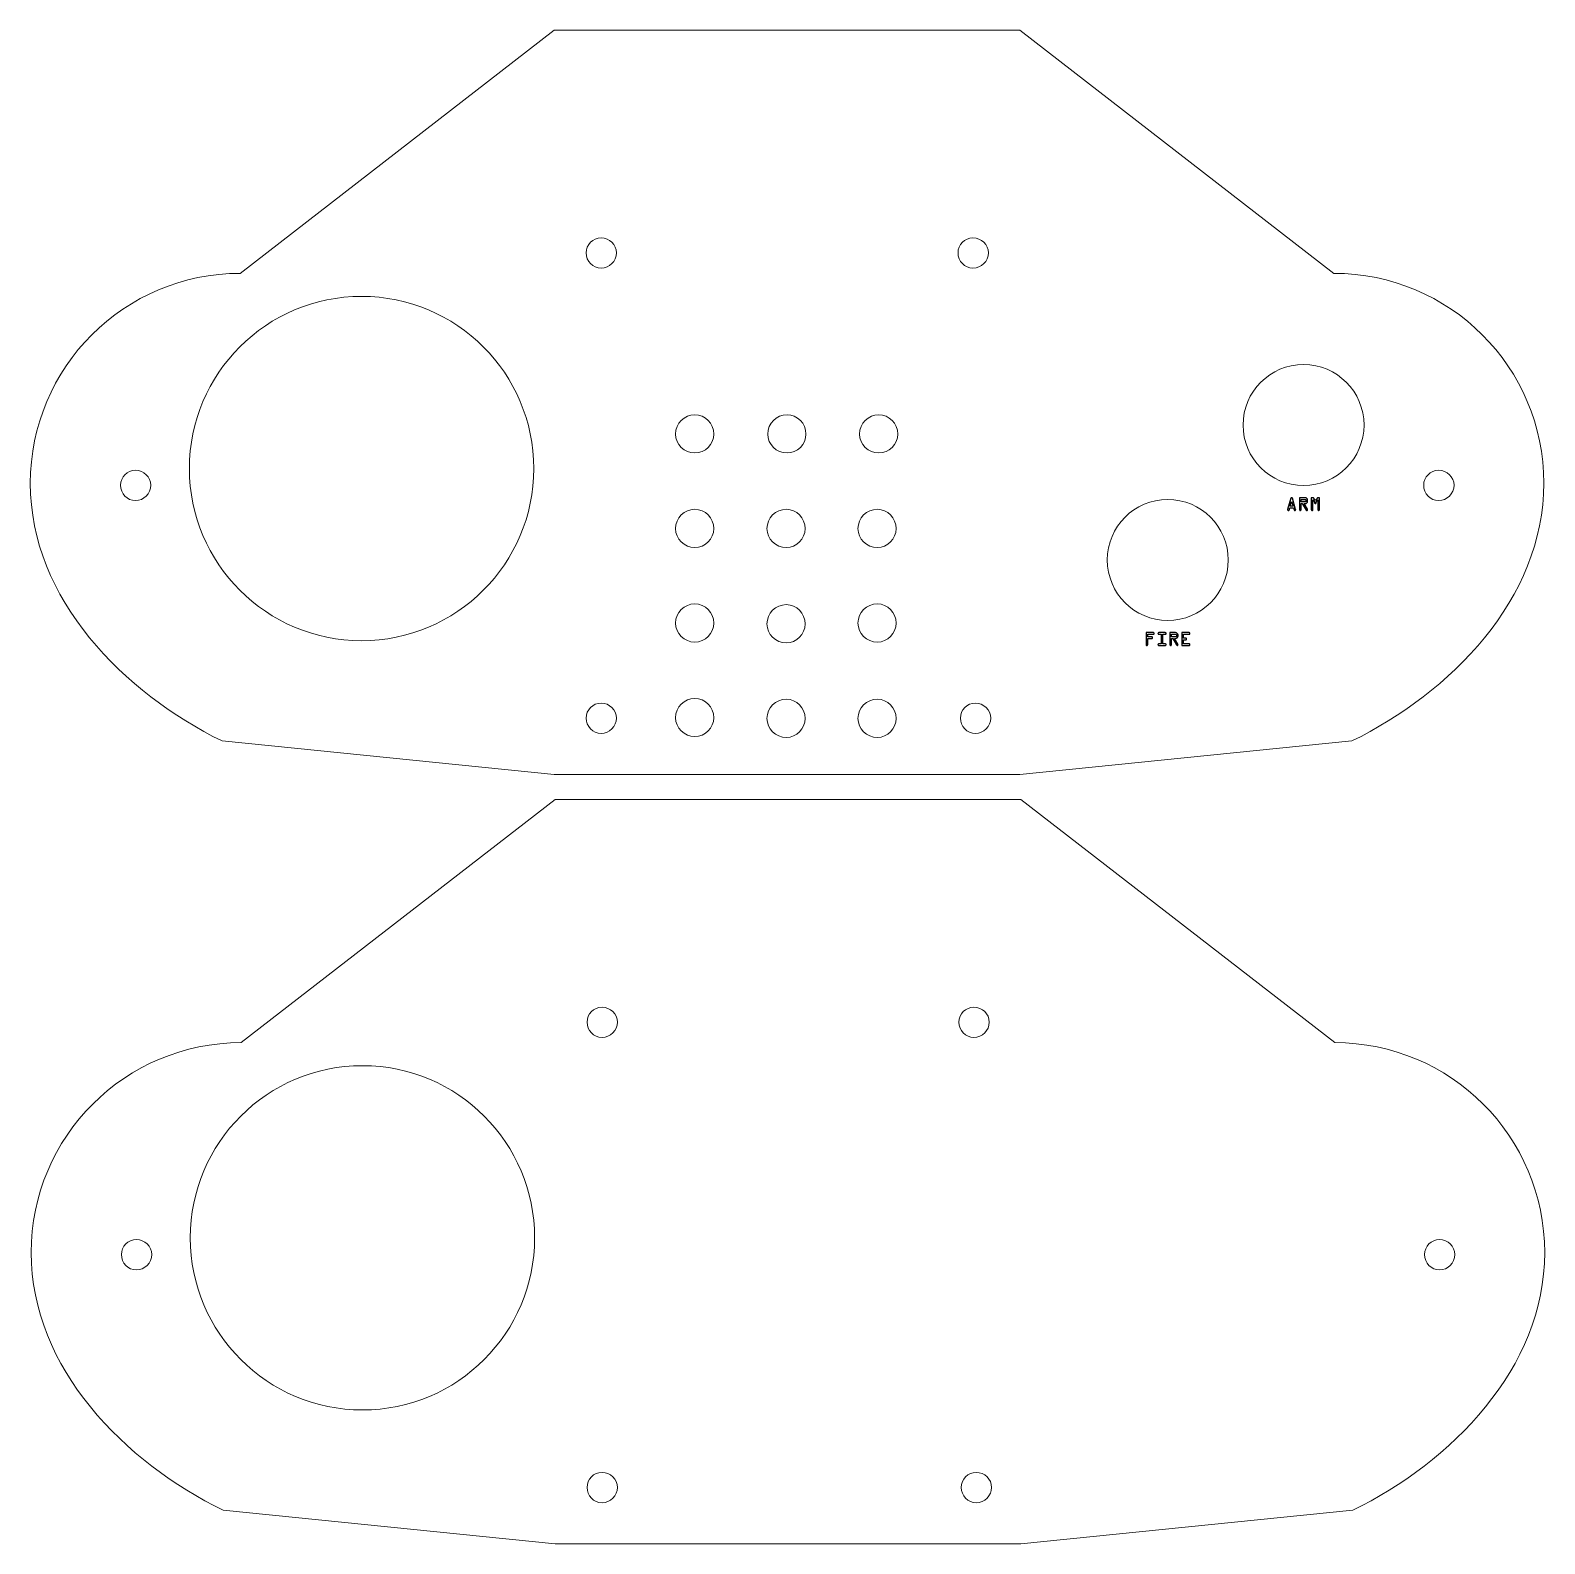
# Model space of a CAD drawing. Header units: centimetres. Extents: x -25.9 to -9.6, y -0.4 to 15.9.
import ezdxf

# ---------------------------------------------------------------- set-up
doc = ezdxf.new("R2010")
doc.units = ezdxf.units.CM
doc.header["$MEASUREMENT"] = 0
doc.layers.add('Layer 2', color=7, linetype='Continuous')

msp = doc.modelspace()

# ---------------------------------------------------------------- linework, layer by layer
at = {"layer": 'Layer 2', "lineweight": 18}
for centre, major_axis in [((-22.29551, 11.18768), (0, 1.85)), ((-12.17361, 11.65547), (0, 0.65)), ((-13.63199, 10.20555), (0, 0.65)), ((-22.28597, 2.92064), (0, 1.85))]:
    msp.add_ellipse(centre, major_axis=major_axis, ratio=1, dxfattribs=at)
for points in [[(-23.59938, 13.2853), (-23.59938, 13.2853), (-20.22541, 15.89727), (-20.22541, 15.89727)], [(-20.22541, 15.89727), (-20.22541, 15.89727), (-15.22161, 15.89727), (-15.22161, 15.89727)], [(-11.84765, 13.2853), (-11.84765, 13.2853), (-15.22161, 15.89727), (-15.22161, 15.89727)], [(-25.85575, 11.02893), (-25.85575, 12.27777), (-24.84398, 13.2853), (-23.59938, 13.2853)], [(-9.59128, 11.02893), (-9.59128, 12.27777), (-10.60304, 13.2853), (-11.84765, 13.2853)], [(-23.79411, 8.26033), (-24.84398, 8.77257), (-25.85575, 9.78433), (-25.85575, 11.02893)], [(-11.65291, 8.26033), (-10.60304, 8.77257), (-9.59128, 9.78433), (-9.59128, 11.02893)], [(-20.22541, 7.9005), (-20.22541, 7.9005), (-23.79411, 8.26033), (-23.79411, 8.26033)], [(-15.22161, 7.9005), (-15.22161, 7.9005), (-11.65291, 8.26033), (-11.65291, 8.26033)], [(-15.22161, 7.9005), (-15.22161, 7.9005), (-20.22541, 7.9005), (-20.22541, 7.9005)], [(-23.58984, 5.01826), (-23.58984, 5.01826), (-20.21587, 7.63023), (-20.21587, 7.63023)], [(-20.21587, 7.63023), (-20.21587, 7.63023), (-15.21207, 7.63023), (-15.21207, 7.63023)], [(-11.83811, 5.01826), (-11.83811, 5.01826), (-15.21207, 7.63023), (-15.21207, 7.63023)], [(-25.84621, 2.76189), (-25.84621, 4.01073), (-24.83444, 5.01826), (-23.58984, 5.01826)], [(-9.58174, 2.76189), (-9.58174, 4.01073), (-10.5935, 5.01826), (-11.83811, 5.01826)], [(-23.78457, -0.00671), (-24.83444, 0.50553), (-25.84621, 1.51729), (-25.84621, 2.76189)], [(-11.64337, -0.00671), (-10.5935, 0.50553), (-9.58174, 1.51729), (-9.58174, 2.76189)], [(-20.21587, -0.36654), (-20.21587, -0.36654), (-23.78457, -0.00671), (-23.78457, -0.00671)], [(-15.21207, -0.36654), (-15.21207, -0.36654), (-11.64337, -0.00671), (-11.64337, -0.00671)], [(-15.21207, -0.36654), (-15.21207, -0.36654), (-20.21587, -0.36654), (-20.21587, -0.36654)]]:
    msp.add_open_spline(points, degree=3, dxfattribs=at)
for points in [[(-19.55655, 13.50543), (-19.55655, 13.41653), (-19.63275, 13.34033), (-19.72165, 13.34033), (-19.72165, 13.34033), (-19.81055, 13.34033), (-19.88251, 13.41653), (-19.88251, 13.50543), (-19.88251, 13.50543), (-19.88251, 13.59433), (-19.81055, 13.6663), (-19.72165, 13.6663), (-19.72165, 13.6663), (-19.63275, 13.6663), (-19.55655, 13.59433), (-19.55655, 13.50543)], [(-15.56028, 13.50543), (-15.56028, 13.41653), (-15.63648, 13.34033), (-15.72538, 13.34033), (-15.72538, 13.34033), (-15.81428, 13.34033), (-15.88625, 13.41653), (-15.88625, 13.50543), (-15.88625, 13.50543), (-15.88625, 13.59433), (-15.81428, 13.6663), (-15.72538, 13.6663), (-15.72538, 13.6663), (-15.63648, 13.6663), (-15.56028, 13.59433), (-15.56028, 13.50543)], [(-18.51091, 11.5581), (-18.51091, 11.44803), (-18.60404, 11.3549), (-18.71411, 11.3549), (-18.71411, 11.3549), (-18.82841, 11.3549), (-18.92154, 11.44803), (-18.92154, 11.5581), (-18.92154, 11.5581), (-18.92154, 11.6724), (-18.82841, 11.76553), (-18.71411, 11.76553), (-18.71411, 11.76553), (-18.60404, 11.76553), (-18.51091, 11.6724), (-18.51091, 11.5581)], [(-17.52031, 11.5581), (-17.52031, 11.44803), (-17.61344, 11.3549), (-17.72351, 11.3549), (-17.72351, 11.3549), (-17.83781, 11.3549), (-17.93094, 11.44803), (-17.93094, 11.5581), (-17.93094, 11.5581), (-17.93094, 11.6724), (-17.83781, 11.76553), (-17.72351, 11.76553), (-17.72351, 11.76553), (-17.61344, 11.76553), (-17.52031, 11.6724), (-17.52031, 11.5581)], [(-16.53395, 11.5581), (-16.53395, 11.44803), (-16.62708, 11.3549), (-16.73715, 11.3549), (-16.73715, 11.3549), (-16.85145, 11.3549), (-16.94458, 11.44803), (-16.94458, 11.5581), (-16.94458, 11.5581), (-16.94458, 11.6724), (-16.85145, 11.76553), (-16.73715, 11.76553), (-16.73715, 11.76553), (-16.62708, 11.76553), (-16.53395, 11.6724), (-16.53395, 11.5581)], [(-24.56034, 11.00777), (-24.56034, 10.91887), (-24.63654, 10.84267), (-24.72544, 10.84267), (-24.72544, 10.84267), (-24.81434, 10.84267), (-24.88631, 10.91887), (-24.88631, 11.00777), (-24.88631, 11.00777), (-24.88631, 11.09667), (-24.81434, 11.16863), (-24.72544, 11.16863), (-24.72544, 11.16863), (-24.63654, 11.16863), (-24.56034, 11.09667), (-24.56034, 11.00777)], [(-10.55648, 11.00777), (-10.55648, 10.91887), (-10.63268, 10.84267), (-10.72158, 10.84267), (-10.72158, 10.84267), (-10.81048, 10.84267), (-10.88245, 10.91887), (-10.88245, 11.00777), (-10.88245, 11.00777), (-10.88245, 11.09667), (-10.81048, 11.16863), (-10.72158, 11.16863), (-10.72158, 11.16863), (-10.63268, 11.16863), (-10.55648, 11.09667), (-10.55648, 11.00777)], [(-18.51091, 10.5421), (-18.51091, 10.43203), (-18.60404, 10.3389), (-18.71411, 10.3389), (-18.71411, 10.3389), (-18.82841, 10.3389), (-18.92154, 10.43203), (-18.92154, 10.5421), (-18.92154, 10.5421), (-18.92154, 10.6564), (-18.82841, 10.74953), (-18.71411, 10.74953), (-18.71411, 10.74953), (-18.60404, 10.74953), (-18.51091, 10.6564), (-18.51091, 10.5421)], [(-17.52878, 10.5421), (-17.52878, 10.43203), (-17.62191, 10.3389), (-17.73198, 10.3389), (-17.73198, 10.3389), (-17.84628, 10.3389), (-17.93941, 10.43203), (-17.93941, 10.5421), (-17.93941, 10.5421), (-17.93941, 10.6564), (-17.84628, 10.74953), (-17.73198, 10.74953), (-17.73198, 10.74953), (-17.62191, 10.74953), (-17.52878, 10.6564), (-17.52878, 10.5421)], [(-16.55088, 10.5421), (-16.55088, 10.43203), (-16.64401, 10.3389), (-16.75408, 10.3389), (-16.75408, 10.3389), (-16.86838, 10.3389), (-16.96151, 10.43203), (-16.96151, 10.5421), (-16.96151, 10.5421), (-16.96151, 10.6564), (-16.86838, 10.74953), (-16.75408, 10.74953), (-16.75408, 10.74953), (-16.64401, 10.74953), (-16.55088, 10.6564), (-16.55088, 10.5421)], [(-18.51091, 9.5261), (-18.51091, 9.41603), (-18.60404, 9.3229), (-18.71411, 9.3229), (-18.71411, 9.3229), (-18.82841, 9.3229), (-18.92154, 9.41603), (-18.92154, 9.5261), (-18.92154, 9.5261), (-18.92154, 9.6404), (-18.82841, 9.73353), (-18.71411, 9.73353), (-18.71411, 9.73353), (-18.60404, 9.73353), (-18.51091, 9.6404), (-18.51091, 9.5261)], [(-17.52878, 9.51763), (-17.52878, 9.40757), (-17.62191, 9.31443), (-17.73198, 9.31443), (-17.73198, 9.31443), (-17.84628, 9.31443), (-17.93941, 9.40757), (-17.93941, 9.51763), (-17.93941, 9.51763), (-17.93941, 9.63193), (-17.84628, 9.72507), (-17.73198, 9.72507), (-17.73198, 9.72507), (-17.62191, 9.72507), (-17.52878, 9.63193), (-17.52878, 9.51763)], [(-16.55088, 9.5261), (-16.55088, 9.41603), (-16.64401, 9.3229), (-16.75408, 9.3229), (-16.75408, 9.3229), (-16.86838, 9.3229), (-16.96151, 9.41603), (-16.96151, 9.5261), (-16.96151, 9.5261), (-16.96151, 9.6404), (-16.86838, 9.73353), (-16.75408, 9.73353), (-16.75408, 9.73353), (-16.64401, 9.73353), (-16.55088, 9.6404), (-16.55088, 9.5261)], [(-19.55655, 8.50587), (-19.55655, 8.41697), (-19.63275, 8.34077), (-19.72165, 8.34077), (-19.72165, 8.34077), (-19.81055, 8.34077), (-19.88251, 8.41697), (-19.88251, 8.50587), (-19.88251, 8.50587), (-19.88251, 8.59477), (-19.81055, 8.66673), (-19.72165, 8.66673), (-19.72165, 8.66673), (-19.63275, 8.66673), (-19.55655, 8.59477), (-19.55655, 8.50587)], [(-18.51091, 8.5101), (-18.51091, 8.40003), (-18.60404, 8.3069), (-18.71411, 8.3069), (-18.71411, 8.3069), (-18.82841, 8.3069), (-18.92154, 8.40003), (-18.92154, 8.5101), (-18.92154, 8.5101), (-18.92154, 8.6244), (-18.82841, 8.71753), (-18.71411, 8.71753), (-18.71411, 8.71753), (-18.60404, 8.71753), (-18.51091, 8.6244), (-18.51091, 8.5101)], [(-17.52878, 8.50163), (-17.52878, 8.39157), (-17.62191, 8.29843), (-17.73198, 8.29843), (-17.73198, 8.29843), (-17.84628, 8.29843), (-17.93941, 8.39157), (-17.93941, 8.50163), (-17.93941, 8.50163), (-17.93941, 8.61593), (-17.84628, 8.70907), (-17.73198, 8.70907), (-17.73198, 8.70907), (-17.62191, 8.70907), (-17.52878, 8.61593), (-17.52878, 8.50163)], [(-16.55088, 8.50163), (-16.55088, 8.39157), (-16.64401, 8.29843), (-16.75408, 8.29843), (-16.75408, 8.29843), (-16.86838, 8.29843), (-16.96151, 8.39157), (-16.96151, 8.50163), (-16.96151, 8.50163), (-16.96151, 8.61593), (-16.86838, 8.70907), (-16.75408, 8.70907), (-16.75408, 8.70907), (-16.64401, 8.70907), (-16.55088, 8.61593), (-16.55088, 8.50163)], [(-15.53488, 8.50587), (-15.53488, 8.41697), (-15.61108, 8.34077), (-15.69998, 8.34077), (-15.69998, 8.34077), (-15.78888, 8.34077), (-15.86084, 8.41697), (-15.86084, 8.50587), (-15.86084, 8.50587), (-15.86084, 8.59477), (-15.78888, 8.66673), (-15.69998, 8.66673), (-15.69998, 8.66673), (-15.61108, 8.66673), (-15.53488, 8.59477), (-15.53488, 8.50587)], [(-19.54701, 5.23839), (-19.54701, 5.14949), (-19.62321, 5.07329), (-19.71211, 5.07329), (-19.71211, 5.07329), (-19.80101, 5.07329), (-19.87297, 5.14949), (-19.87297, 5.23839), (-19.87297, 5.23839), (-19.87297, 5.32729), (-19.80101, 5.39926), (-19.71211, 5.39926), (-19.71211, 5.39926), (-19.62321, 5.39926), (-19.54701, 5.32729), (-19.54701, 5.23839)], [(-15.55074, 5.23839), (-15.55074, 5.14949), (-15.62694, 5.07329), (-15.71584, 5.07329), (-15.71584, 5.07329), (-15.80474, 5.07329), (-15.87671, 5.14949), (-15.87671, 5.23839), (-15.87671, 5.23839), (-15.87671, 5.32729), (-15.80474, 5.39926), (-15.71584, 5.39926), (-15.71584, 5.39926), (-15.62694, 5.39926), (-15.55074, 5.32729), (-15.55074, 5.23839)], [(-24.5508, 2.74073), (-24.5508, 2.65183), (-24.627, 2.57563), (-24.7159, 2.57563), (-24.7159, 2.57563), (-24.8048, 2.57563), (-24.87677, 2.65183), (-24.87677, 2.74073), (-24.87677, 2.74073), (-24.87677, 2.82963), (-24.8048, 2.90159), (-24.7159, 2.90159), (-24.7159, 2.90159), (-24.627, 2.90159), (-24.5508, 2.82963), (-24.5508, 2.74073)], [(-10.54694, 2.74073), (-10.54694, 2.65183), (-10.62314, 2.57563), (-10.71204, 2.57563), (-10.71204, 2.57563), (-10.80094, 2.57563), (-10.87291, 2.65183), (-10.87291, 2.74073), (-10.87291, 2.74073), (-10.87291, 2.82963), (-10.80094, 2.90159), (-10.71204, 2.90159), (-10.71204, 2.90159), (-10.62314, 2.90159), (-10.54694, 2.82963), (-10.54694, 2.74073)], [(-19.54701, 0.23883), (-19.54701, 0.14993), (-19.62321, 0.07373), (-19.71211, 0.07373), (-19.71211, 0.07373), (-19.80101, 0.07373), (-19.87297, 0.14993), (-19.87297, 0.23883), (-19.87297, 0.23883), (-19.87297, 0.32773), (-19.80101, 0.39969), (-19.71211, 0.39969), (-19.71211, 0.39969), (-19.62321, 0.39969), (-19.54701, 0.32773), (-19.54701, 0.23883)], [(-15.52534, 0.23883), (-15.52534, 0.14993), (-15.60154, 0.07373), (-15.69044, 0.07373), (-15.69044, 0.07373), (-15.77934, 0.07373), (-15.8513, 0.14993), (-15.8513, 0.23883), (-15.8513, 0.23883), (-15.8513, 0.32773), (-15.77934, 0.39969), (-15.69044, 0.39969), (-15.69044, 0.39969), (-15.60154, 0.39969), (-15.52534, 0.32773), (-15.52534, 0.23883)]]:
    msp.add_open_spline(points, degree=3, knots=[0, 0, 0, 0, 0.2, 0.2, 0.2, 0.2, 0.4, 0.4, 0.4, 0.4, 0.6, 0.6, 0.6, 0.6, 1, 1, 1, 1], dxfattribs=at)
at = {"layer": 'Layer 2', "color": 4}
for points, knots in [([(-12.34475, 10.74892), (-12.34475, 10.74892), (-12.30951, 10.86767), (-12.30951, 10.86767), (-12.30951, 10.86767), (-12.30813, 10.87201), (-12.30528, 10.87419), (-12.30094, 10.87419), (-12.30094, 10.87419), (-12.2967, 10.87419), (-12.29406, 10.87236), (-12.29297, 10.86866), (-12.29297, 10.86866), (-12.29297, 10.86866), (-12.25807, 10.74807), (-12.25807, 10.74807), (-12.25807, 10.74807), (-12.25779, 10.74719), (-12.25765, 10.74635), (-12.25765, 10.7455), (-12.25765, 10.7455), (-12.25765, 10.7431), (-12.25846, 10.74105), (-12.26012, 10.73936), (-12.26012, 10.73936), (-12.26178, 10.73767), (-12.26368, 10.73682), (-12.2658, 10.73682), (-12.2658, 10.73682), (-12.27035, 10.73682), (-12.27324, 10.73894), (-12.27448, 10.74313), (-12.27448, 10.74313), (-12.27448, 10.74313), (-12.28136, 10.76667), (-12.28136, 10.76667), (-12.28136, 10.76667), (-12.28136, 10.76667), (-12.32129, 10.76667), (-12.32129, 10.76667), (-12.32129, 10.76667), (-12.32129, 10.76667), (-12.32888, 10.74144), (-12.32888, 10.74144), (-12.32888, 10.74144), (-12.32905, 10.74035), (-12.32994, 10.73932), (-12.33145, 10.7383), (-12.33145, 10.7383), (-12.33297, 10.73731), (-12.33466, 10.73682), (-12.33646, 10.73682), (-12.33646, 10.73682), (-12.339, 10.73682), (-12.34112, 10.73767), (-12.34278, 10.7394), (-12.34278, 10.7394), (-12.34444, 10.74112), (-12.34528, 10.74324), (-12.34528, 10.74571), (-12.34528, 10.74571), (-12.34528, 10.74673), (-12.34511, 10.74783), (-12.34475, 10.74892)], [0, 0, 0, 0, 0.05882353, 0.05882353, 0.05882353, 0.05882353, 0.11764706, 0.11764706, 0.11764706, 0.11764706, 0.17647059, 0.17647059, 0.17647059, 0.17647059, 0.23529412, 0.23529412, 0.23529412, 0.23529412, 0.29411765, 0.29411765, 0.29411765, 0.29411765, 0.35294118, 0.35294118, 0.35294118, 0.35294118, 0.41176471, 0.41176471, 0.41176471, 0.41176471, 0.47058824, 0.47058824, 0.47058824, 0.47058824, 0.52941176, 0.52941176, 0.52941176, 0.52941176, 0.58823529, 0.58823529, 0.58823529, 0.58823529, 0.64705882, 0.64705882, 0.64705882, 0.64705882, 0.70588235, 0.70588235, 0.70588235, 0.70588235, 0.76470588, 0.76470588, 0.76470588, 0.76470588, 0.82352941, 0.82352941, 0.82352941, 0.82352941, 0.88235294, 0.88235294, 0.88235294, 0.88235294, 1, 1, 1, 1]), ([(-12.30104, 10.83398), (-12.30104, 10.83398), (-12.316, 10.78423), (-12.316, 10.78423), (-12.316, 10.78423), (-12.316, 10.78423), (-12.28651, 10.78423), (-12.28651, 10.78423), (-12.28651, 10.78423), (-12.28651, 10.78423), (-12.30104, 10.83398), (-12.30104, 10.83398)], [0, 0, 0, 0, 0.25, 0.25, 0.25, 0.25, 0.5, 0.5, 0.5, 0.5, 1, 1, 1, 1]), ([(-12.21701, 10.7455), (-12.21701, 10.7455), (-12.21701, 10.87419), (-12.21701, 10.87419), (-12.21701, 10.87419), (-12.21701, 10.87419), (-12.15563, 10.87419), (-12.15563, 10.87419), (-12.15563, 10.87419), (-12.14853, 10.87419), (-12.14243, 10.87162), (-12.13728, 10.86643), (-12.13728, 10.86643), (-12.13217, 10.86128), (-12.12959, 10.85511), (-12.12959, 10.84795), (-12.12959, 10.84795), (-12.12959, 10.84795), (-12.12959, 10.838), (-12.12959, 10.838), (-12.12959, 10.838), (-12.12959, 10.83077), (-12.13213, 10.82459), (-12.13725, 10.81944), (-12.13725, 10.81944), (-12.14233, 10.81433), (-12.14846, 10.81175), (-12.15563, 10.81175), (-12.15563, 10.81175), (-12.15563, 10.81175), (-12.16667, 10.81175), (-12.16667, 10.81175), (-12.16667, 10.81175), (-12.16667, 10.81175), (-12.13125, 10.75079), (-12.13125, 10.75079), (-12.13125, 10.75079), (-12.13015, 10.74899), (-12.12959, 10.74719), (-12.12959, 10.74539), (-12.12959, 10.74539), (-12.12959, 10.74306), (-12.13047, 10.74105), (-12.13227, 10.73936), (-12.13227, 10.73936), (-12.13407, 10.73767), (-12.13612, 10.73682), (-12.13841, 10.73682), (-12.13841, 10.73682), (-12.14187, 10.73682), (-12.14448, 10.73834), (-12.14628, 10.74144), (-12.14628, 10.74144), (-12.14628, 10.74144), (-12.18702, 10.81175), (-12.18702, 10.81175), (-12.18702, 10.81175), (-12.18702, 10.81175), (-12.19944, 10.81175), (-12.19944, 10.81175), (-12.19944, 10.81175), (-12.19944, 10.81175), (-12.19944, 10.7455), (-12.19944, 10.7455), (-12.19944, 10.7455), (-12.19944, 10.7431), (-12.20032, 10.74105), (-12.20209, 10.73936), (-12.20209, 10.73936), (-12.20385, 10.73767), (-12.20593, 10.73682), (-12.20833, 10.73682), (-12.20833, 10.73682), (-12.21073, 10.73682), (-12.21278, 10.73767), (-12.21447, 10.73936), (-12.21447, 10.73936), (-12.21616, 10.74105), (-12.21701, 10.7431), (-12.21701, 10.7455)], [0, 0, 0, 0, 0.04761905, 0.04761905, 0.04761905, 0.04761905, 0.0952381, 0.0952381, 0.0952381, 0.0952381, 0.14285714, 0.14285714, 0.14285714, 0.14285714, 0.19047619, 0.19047619, 0.19047619, 0.19047619, 0.23809524, 0.23809524, 0.23809524, 0.23809524, 0.28571429, 0.28571429, 0.28571429, 0.28571429, 0.33333333, 0.33333333, 0.33333333, 0.33333333, 0.38095238, 0.38095238, 0.38095238, 0.38095238, 0.42857143, 0.42857143, 0.42857143, 0.42857143, 0.47619048, 0.47619048, 0.47619048, 0.47619048, 0.52380952, 0.52380952, 0.52380952, 0.52380952, 0.57142857, 0.57142857, 0.57142857, 0.57142857, 0.61904762, 0.61904762, 0.61904762, 0.61904762, 0.66666667, 0.66666667, 0.66666667, 0.66666667, 0.71428571, 0.71428571, 0.71428571, 0.71428571, 0.76190476, 0.76190476, 0.76190476, 0.76190476, 0.80952381, 0.80952381, 0.80952381, 0.80952381, 0.85714286, 0.85714286, 0.85714286, 0.85714286, 0.9047619, 0.9047619, 0.9047619, 0.9047619, 1, 1, 1, 1]), ([(-12.19944, 10.82911), (-12.19944, 10.82911), (-12.15559, 10.82911), (-12.15559, 10.82911), (-12.15559, 10.82911), (-12.15319, 10.82911), (-12.15115, 10.82995), (-12.14945, 10.83165), (-12.14945, 10.83165), (-12.14779, 10.83334), (-12.14695, 10.83539), (-12.14695, 10.83779), (-12.14695, 10.83779), (-12.14695, 10.83779), (-12.14695, 10.84795), (-12.14695, 10.84795), (-12.14695, 10.84795), (-12.14695, 10.85035), (-12.14779, 10.85239), (-12.14945, 10.85409), (-12.14945, 10.85409), (-12.15115, 10.85578), (-12.15319, 10.85663), (-12.15559, 10.85663), (-12.15559, 10.85663), (-12.15559, 10.85663), (-12.19944, 10.85663), (-12.19944, 10.85663), (-12.19944, 10.85663), (-12.19944, 10.85663), (-12.19944, 10.82911), (-12.19944, 10.82911)], [0, 0, 0, 0, 0.11111111, 0.11111111, 0.11111111, 0.11111111, 0.22222222, 0.22222222, 0.22222222, 0.22222222, 0.33333333, 0.33333333, 0.33333333, 0.33333333, 0.44444444, 0.44444444, 0.44444444, 0.44444444, 0.55555556, 0.55555556, 0.55555556, 0.55555556, 0.66666667, 0.66666667, 0.66666667, 0.66666667, 0.77777778, 0.77777778, 0.77777778, 0.77777778, 1, 1, 1, 1]), ([(-12.05445, 10.82022), (-12.05445, 10.82022), (-12.05445, 10.82466), (-12.05445, 10.82466), (-12.05445, 10.82466), (-12.05445, 10.82466), (-12.07244, 10.85028), (-12.07244, 10.85028), (-12.07244, 10.85028), (-12.07244, 10.85028), (-12.07244, 10.7455), (-12.07244, 10.7455), (-12.07244, 10.7455), (-12.07244, 10.7431), (-12.07328, 10.74105), (-12.07498, 10.73936), (-12.07498, 10.73936), (-12.07667, 10.73767), (-12.07872, 10.73682), (-12.08112, 10.73682), (-12.08112, 10.73682), (-12.08352, 10.73682), (-12.08556, 10.73767), (-12.08725, 10.7394), (-12.08725, 10.7394), (-12.08895, 10.74112), (-12.08979, 10.74317), (-12.08979, 10.7455), (-12.08979, 10.7455), (-12.08979, 10.7455), (-12.08979, 10.87419), (-12.08979, 10.87419), (-12.08979, 10.87419), (-12.08979, 10.87419), (-12.06764, 10.87419), (-12.06764, 10.87419), (-12.06764, 10.87419), (-12.06764, 10.87419), (-12.04601, 10.84304), (-12.04601, 10.84304), (-12.04601, 10.84304), (-12.04601, 10.84304), (-12.02393, 10.87419), (-12.02393, 10.87419), (-12.02393, 10.87419), (-12.02393, 10.87419), (-12.00195, 10.87419), (-12.00195, 10.87419), (-12.00195, 10.87419), (-12.00195, 10.87419), (-12.00195, 10.7455), (-12.00195, 10.7455), (-12.00195, 10.7455), (-12.00195, 10.7431), (-12.00283, 10.74105), (-12.0046, 10.73936), (-12.0046, 10.73936), (-12.00636, 10.73767), (-12.00844, 10.73682), (-12.01084, 10.73682), (-12.01084, 10.73682), (-12.01317, 10.73682), (-12.01522, 10.73767), (-12.01694, 10.7394), (-12.01694, 10.7394), (-12.01867, 10.74112), (-12.01952, 10.74317), (-12.01952, 10.7455), (-12.01952, 10.7455), (-12.01952, 10.7455), (-12.01952, 10.84985), (-12.01952, 10.84985), (-12.01952, 10.84985), (-12.01952, 10.84985), (-12.03709, 10.82509), (-12.03709, 10.82509), (-12.03709, 10.82509), (-12.03709, 10.82509), (-12.03709, 10.82022), (-12.03709, 10.82022), (-12.03709, 10.82022), (-12.03709, 10.81789), (-12.03794, 10.81584), (-12.03966, 10.81411), (-12.03966, 10.81411), (-12.04139, 10.81239), (-12.04344, 10.81154), (-12.04577, 10.81154), (-12.04577, 10.81154), (-12.04817, 10.81154), (-12.05021, 10.81239), (-12.05191, 10.81411), (-12.05191, 10.81411), (-12.0536, 10.81584), (-12.05445, 10.81789), (-12.05445, 10.82022)], [0, 0, 0, 0, 0.04, 0.04, 0.04, 0.04, 0.08, 0.08, 0.08, 0.08, 0.12, 0.12, 0.12, 0.12, 0.16, 0.16, 0.16, 0.16, 0.2, 0.2, 0.2, 0.2, 0.24, 0.24, 0.24, 0.24, 0.28, 0.28, 0.28, 0.28, 0.32, 0.32, 0.32, 0.32, 0.36, 0.36, 0.36, 0.36, 0.4, 0.4, 0.4, 0.4, 0.44, 0.44, 0.44, 0.44, 0.48, 0.48, 0.48, 0.48, 0.52, 0.52, 0.52, 0.52, 0.56, 0.56, 0.56, 0.56, 0.6, 0.6, 0.6, 0.6, 0.64, 0.64, 0.64, 0.64, 0.68, 0.68, 0.68, 0.68, 0.72, 0.72, 0.72, 0.72, 0.76, 0.76, 0.76, 0.76, 0.8, 0.8, 0.8, 0.8, 0.84, 0.84, 0.84, 0.84, 0.88, 0.88, 0.88, 0.88, 0.92, 0.92, 0.92, 0.92, 1, 1, 1, 1]), ([(-13.86558, 9.2955), (-13.86558, 9.2955), (-13.86558, 9.42419), (-13.86558, 9.42419), (-13.86558, 9.42419), (-13.86558, 9.42419), (-13.78684, 9.42419), (-13.78684, 9.42419), (-13.78684, 9.42419), (-13.78458, 9.42419), (-13.78254, 9.42335), (-13.78081, 9.42162), (-13.78081, 9.42162), (-13.77905, 9.41989), (-13.77816, 9.41784), (-13.77816, 9.41552), (-13.77816, 9.41552), (-13.77816, 9.41312), (-13.77901, 9.41104), (-13.78074, 9.40927), (-13.78074, 9.40927), (-13.78247, 9.40751), (-13.78451, 9.40663), (-13.78684, 9.40663), (-13.78684, 9.40663), (-13.78684, 9.40663), (-13.84823, 9.40663), (-13.84823, 9.40663), (-13.84823, 9.40663), (-13.84823, 9.40663), (-13.84823, 9.37932), (-13.84823, 9.37932), (-13.84823, 9.37932), (-13.84823, 9.37932), (-13.8042, 9.37932), (-13.8042, 9.37932), (-13.8042, 9.37932), (-13.8018, 9.37932), (-13.79975, 9.37847), (-13.79806, 9.37678), (-13.79806, 9.37678), (-13.79637, 9.37509), (-13.79552, 9.37304), (-13.79552, 9.37064), (-13.79552, 9.37064), (-13.79552, 9.36824), (-13.79637, 9.3662), (-13.79806, 9.3645), (-13.79806, 9.3645), (-13.79975, 9.36281), (-13.8018, 9.36196), (-13.8042, 9.36196), (-13.8042, 9.36196), (-13.8042, 9.36196), (-13.84823, 9.36196), (-13.84823, 9.36196), (-13.84823, 9.36196), (-13.84823, 9.36196), (-13.84823, 9.2955), (-13.84823, 9.2955), (-13.84823, 9.2955), (-13.84823, 9.2931), (-13.84907, 9.29105), (-13.85077, 9.28936), (-13.85077, 9.28936), (-13.85246, 9.28767), (-13.85451, 9.28682), (-13.8569, 9.28682), (-13.8569, 9.28682), (-13.8593, 9.28682), (-13.86135, 9.28767), (-13.86304, 9.28936), (-13.86304, 9.28936), (-13.86474, 9.29105), (-13.86558, 9.2931), (-13.86558, 9.2955)], [0, 0, 0, 0, 0.05, 0.05, 0.05, 0.05, 0.1, 0.1, 0.1, 0.1, 0.15, 0.15, 0.15, 0.15, 0.2, 0.2, 0.2, 0.2, 0.25, 0.25, 0.25, 0.25, 0.3, 0.3, 0.3, 0.3, 0.35, 0.35, 0.35, 0.35, 0.4, 0.4, 0.4, 0.4, 0.45, 0.45, 0.45, 0.45, 0.5, 0.5, 0.5, 0.5, 0.55, 0.55, 0.55, 0.55, 0.6, 0.6, 0.6, 0.6, 0.65, 0.65, 0.65, 0.65, 0.7, 0.7, 0.7, 0.7, 0.75, 0.75, 0.75, 0.75, 0.8, 0.8, 0.8, 0.8, 0.85, 0.85, 0.85, 0.85, 0.9, 0.9, 0.9, 0.9, 1, 1, 1, 1]), ([(-13.72884, 9.42419), (-13.72884, 9.42419), (-13.65857, 9.42419), (-13.65857, 9.42419), (-13.65857, 9.42419), (-13.65631, 9.42419), (-13.6543, 9.42335), (-13.65254, 9.42162), (-13.65254, 9.42162), (-13.65077, 9.41989), (-13.64989, 9.41784), (-13.64989, 9.41552), (-13.64989, 9.41552), (-13.64989, 9.41312), (-13.65077, 9.41104), (-13.6525, 9.40927), (-13.6525, 9.40927), (-13.65423, 9.40751), (-13.65628, 9.40663), (-13.6586, 9.40663), (-13.6586, 9.40663), (-13.6586, 9.40663), (-13.68503, 9.40663), (-13.68503, 9.40663), (-13.68503, 9.40663), (-13.68503, 9.40663), (-13.68503, 9.30418), (-13.68503, 9.30418), (-13.68503, 9.30418), (-13.68503, 9.30418), (-13.6586, 9.30418), (-13.6586, 9.30418), (-13.6586, 9.30418), (-13.6562, 9.30418), (-13.65412, 9.30333), (-13.65243, 9.30164), (-13.65243, 9.30164), (-13.65074, 9.29994), (-13.64989, 9.2979), (-13.64989, 9.2955), (-13.64989, 9.2955), (-13.64989, 9.2931), (-13.65074, 9.29105), (-13.65247, 9.28936), (-13.65247, 9.28936), (-13.65419, 9.28767), (-13.65624, 9.28682), (-13.65857, 9.28682), (-13.65857, 9.28682), (-13.65857, 9.28682), (-13.72884, 9.28682), (-13.72884, 9.28682), (-13.72884, 9.28682), (-13.73124, 9.28682), (-13.73329, 9.28767), (-13.73498, 9.28936), (-13.73498, 9.28936), (-13.73667, 9.29105), (-13.73752, 9.2931), (-13.73752, 9.2955), (-13.73752, 9.2955), (-13.73752, 9.2979), (-13.73667, 9.29994), (-13.73502, 9.30164), (-13.73502, 9.30164), (-13.73332, 9.30333), (-13.73128, 9.30418), (-13.72888, 9.30418), (-13.72888, 9.30418), (-13.72888, 9.30418), (-13.70238, 9.30418), (-13.70238, 9.30418), (-13.70238, 9.30418), (-13.70238, 9.30418), (-13.70238, 9.40663), (-13.70238, 9.40663), (-13.70238, 9.40663), (-13.70238, 9.40663), (-13.72888, 9.40663), (-13.72888, 9.40663), (-13.72888, 9.40663), (-13.73128, 9.40663), (-13.73332, 9.40747), (-13.73502, 9.4092), (-13.73502, 9.4092), (-13.73667, 9.41093), (-13.73752, 9.41298), (-13.73752, 9.4153), (-13.73752, 9.4153), (-13.73752, 9.41777), (-13.73667, 9.41989), (-13.73498, 9.42162), (-13.73498, 9.42162), (-13.73329, 9.42335), (-13.73124, 9.42419), (-13.72884, 9.42419)], [0, 0, 0, 0, 0.04, 0.04, 0.04, 0.04, 0.08, 0.08, 0.08, 0.08, 0.12, 0.12, 0.12, 0.12, 0.16, 0.16, 0.16, 0.16, 0.2, 0.2, 0.2, 0.2, 0.24, 0.24, 0.24, 0.24, 0.28, 0.28, 0.28, 0.28, 0.32, 0.32, 0.32, 0.32, 0.36, 0.36, 0.36, 0.36, 0.4, 0.4, 0.4, 0.4, 0.44, 0.44, 0.44, 0.44, 0.48, 0.48, 0.48, 0.48, 0.52, 0.52, 0.52, 0.52, 0.56, 0.56, 0.56, 0.56, 0.6, 0.6, 0.6, 0.6, 0.64, 0.64, 0.64, 0.64, 0.68, 0.68, 0.68, 0.68, 0.72, 0.72, 0.72, 0.72, 0.76, 0.76, 0.76, 0.76, 0.8, 0.8, 0.8, 0.8, 0.84, 0.84, 0.84, 0.84, 0.88, 0.88, 0.88, 0.88, 0.92, 0.92, 0.92, 0.92, 1, 1, 1, 1]), ([(-13.60946, 9.2955), (-13.60946, 9.2955), (-13.60946, 9.42419), (-13.60946, 9.42419), (-13.60946, 9.42419), (-13.60946, 9.42419), (-13.54808, 9.42419), (-13.54808, 9.42419), (-13.54808, 9.42419), (-13.54098, 9.42419), (-13.53488, 9.42162), (-13.52973, 9.41643), (-13.52973, 9.41643), (-13.52462, 9.41128), (-13.52204, 9.40511), (-13.52204, 9.39795), (-13.52204, 9.39795), (-13.52204, 9.39795), (-13.52204, 9.388), (-13.52204, 9.388), (-13.52204, 9.388), (-13.52204, 9.38077), (-13.52458, 9.37459), (-13.5297, 9.36944), (-13.5297, 9.36944), (-13.53478, 9.36433), (-13.54091, 9.36175), (-13.54808, 9.36175), (-13.54808, 9.36175), (-13.54808, 9.36175), (-13.55912, 9.36175), (-13.55912, 9.36175), (-13.55912, 9.36175), (-13.55912, 9.36175), (-13.5237, 9.30079), (-13.5237, 9.30079), (-13.5237, 9.30079), (-13.5226, 9.29899), (-13.52204, 9.29719), (-13.52204, 9.29539), (-13.52204, 9.29539), (-13.52204, 9.29306), (-13.52292, 9.29105), (-13.52472, 9.28936), (-13.52472, 9.28936), (-13.52652, 9.28767), (-13.52857, 9.28682), (-13.53086, 9.28682), (-13.53086, 9.28682), (-13.53432, 9.28682), (-13.53693, 9.28834), (-13.53873, 9.29144), (-13.53873, 9.29144), (-13.53873, 9.29144), (-13.57947, 9.36175), (-13.57947, 9.36175), (-13.57947, 9.36175), (-13.57947, 9.36175), (-13.59189, 9.36175), (-13.59189, 9.36175), (-13.59189, 9.36175), (-13.59189, 9.36175), (-13.59189, 9.2955), (-13.59189, 9.2955), (-13.59189, 9.2955), (-13.59189, 9.2931), (-13.59277, 9.29105), (-13.59454, 9.28936), (-13.59454, 9.28936), (-13.5963, 9.28767), (-13.59838, 9.28682), (-13.60078, 9.28682), (-13.60078, 9.28682), (-13.60318, 9.28682), (-13.60523, 9.28767), (-13.60692, 9.28936), (-13.60692, 9.28936), (-13.60861, 9.29105), (-13.60946, 9.2931), (-13.60946, 9.2955)], [0, 0, 0, 0, 0.04761905, 0.04761905, 0.04761905, 0.04761905, 0.0952381, 0.0952381, 0.0952381, 0.0952381, 0.14285714, 0.14285714, 0.14285714, 0.14285714, 0.19047619, 0.19047619, 0.19047619, 0.19047619, 0.23809524, 0.23809524, 0.23809524, 0.23809524, 0.28571429, 0.28571429, 0.28571429, 0.28571429, 0.33333333, 0.33333333, 0.33333333, 0.33333333, 0.38095238, 0.38095238, 0.38095238, 0.38095238, 0.42857143, 0.42857143, 0.42857143, 0.42857143, 0.47619048, 0.47619048, 0.47619048, 0.47619048, 0.52380952, 0.52380952, 0.52380952, 0.52380952, 0.57142857, 0.57142857, 0.57142857, 0.57142857, 0.61904762, 0.61904762, 0.61904762, 0.61904762, 0.66666667, 0.66666667, 0.66666667, 0.66666667, 0.71428571, 0.71428571, 0.71428571, 0.71428571, 0.76190476, 0.76190476, 0.76190476, 0.76190476, 0.80952381, 0.80952381, 0.80952381, 0.80952381, 0.85714286, 0.85714286, 0.85714286, 0.85714286, 0.9047619, 0.9047619, 0.9047619, 0.9047619, 1, 1, 1, 1]), ([(-13.59189, 9.37911), (-13.59189, 9.37911), (-13.54804, 9.37911), (-13.54804, 9.37911), (-13.54804, 9.37911), (-13.54564, 9.37911), (-13.5436, 9.37995), (-13.5419, 9.38165), (-13.5419, 9.38165), (-13.54024, 9.38334), (-13.5394, 9.38539), (-13.5394, 9.38779), (-13.5394, 9.38779), (-13.5394, 9.38779), (-13.5394, 9.39795), (-13.5394, 9.39795), (-13.5394, 9.39795), (-13.5394, 9.40035), (-13.54024, 9.40239), (-13.5419, 9.40409), (-13.5419, 9.40409), (-13.5436, 9.40578), (-13.54564, 9.40663), (-13.54804, 9.40663), (-13.54804, 9.40663), (-13.54804, 9.40663), (-13.59189, 9.40663), (-13.59189, 9.40663), (-13.59189, 9.40663), (-13.59189, 9.40663), (-13.59189, 9.37911), (-13.59189, 9.37911)], [0, 0, 0, 0, 0.11111111, 0.11111111, 0.11111111, 0.11111111, 0.22222222, 0.22222222, 0.22222222, 0.22222222, 0.33333333, 0.33333333, 0.33333333, 0.33333333, 0.44444444, 0.44444444, 0.44444444, 0.44444444, 0.55555556, 0.55555556, 0.55555556, 0.55555556, 0.66666667, 0.66666667, 0.66666667, 0.66666667, 0.77777778, 0.77777778, 0.77777778, 0.77777778, 1, 1, 1, 1]), ([(-13.40308, 9.40663), (-13.40308, 9.40663), (-13.46446, 9.40663), (-13.46446, 9.40663), (-13.46446, 9.40663), (-13.46446, 9.40663), (-13.46446, 9.36429), (-13.46446, 9.36429), (-13.46446, 9.36429), (-13.46446, 9.36429), (-13.43801, 9.36429), (-13.43801, 9.36429), (-13.43801, 9.36429), (-13.43568, 9.36429), (-13.43363, 9.36344), (-13.4319, 9.36172), (-13.4319, 9.36172), (-13.43017, 9.35999), (-13.42933, 9.35794), (-13.42933, 9.35561), (-13.42933, 9.35561), (-13.42933, 9.35314), (-13.43017, 9.35103), (-13.43187, 9.3493), (-13.43187, 9.3493), (-13.43356, 9.34757), (-13.43561, 9.34672), (-13.43801, 9.34672), (-13.43801, 9.34672), (-13.43801, 9.34672), (-13.46446, 9.34672), (-13.46446, 9.34672), (-13.46446, 9.34672), (-13.46446, 9.34672), (-13.46446, 9.30418), (-13.46446, 9.30418), (-13.46446, 9.30418), (-13.46446, 9.30418), (-13.40287, 9.30418), (-13.40287, 9.30418), (-13.40287, 9.30418), (-13.40054, 9.30418), (-13.39849, 9.30333), (-13.39677, 9.30164), (-13.39677, 9.30164), (-13.39504, 9.29994), (-13.39419, 9.2979), (-13.39419, 9.2955), (-13.39419, 9.2955), (-13.39419, 9.2931), (-13.39507, 9.29105), (-13.39684, 9.28936), (-13.39684, 9.28936), (-13.3986, 9.28767), (-13.40068, 9.28682), (-13.40308, 9.28682), (-13.40308, 9.28682), (-13.40308, 9.28682), (-13.48182, 9.28682), (-13.48182, 9.28682), (-13.48182, 9.28682), (-13.48182, 9.28682), (-13.48182, 9.42419), (-13.48182, 9.42419), (-13.48182, 9.42419), (-13.48182, 9.42419), (-13.40308, 9.42419), (-13.40308, 9.42419), (-13.40308, 9.42419), (-13.40068, 9.42419), (-13.3986, 9.42331), (-13.39684, 9.42155), (-13.39684, 9.42155), (-13.39507, 9.41978), (-13.39419, 9.4177), (-13.39419, 9.4153), (-13.39419, 9.4153), (-13.39419, 9.41298), (-13.39507, 9.41093), (-13.39684, 9.4092), (-13.39684, 9.4092), (-13.3986, 9.40747), (-13.40068, 9.40663), (-13.40308, 9.40663)], [0, 0, 0, 0, 0.04545455, 0.04545455, 0.04545455, 0.04545455, 0.09090909, 0.09090909, 0.09090909, 0.09090909, 0.13636364, 0.13636364, 0.13636364, 0.13636364, 0.18181818, 0.18181818, 0.18181818, 0.18181818, 0.22727273, 0.22727273, 0.22727273, 0.22727273, 0.27272727, 0.27272727, 0.27272727, 0.27272727, 0.31818182, 0.31818182, 0.31818182, 0.31818182, 0.36363636, 0.36363636, 0.36363636, 0.36363636, 0.40909091, 0.40909091, 0.40909091, 0.40909091, 0.45454545, 0.45454545, 0.45454545, 0.45454545, 0.5, 0.5, 0.5, 0.5, 0.54545455, 0.54545455, 0.54545455, 0.54545455, 0.59090909, 0.59090909, 0.59090909, 0.59090909, 0.63636364, 0.63636364, 0.63636364, 0.63636364, 0.68181818, 0.68181818, 0.68181818, 0.68181818, 0.72727273, 0.72727273, 0.72727273, 0.72727273, 0.77272727, 0.77272727, 0.77272727, 0.77272727, 0.81818182, 0.81818182, 0.81818182, 0.81818182, 0.86363636, 0.86363636, 0.86363636, 0.86363636, 0.90909091, 0.90909091, 0.90909091, 0.90909091, 1, 1, 1, 1])]:
    msp.add_open_spline(points, degree=3, knots=knots, dxfattribs=at)

doc.saveas('drawing.dxf')
